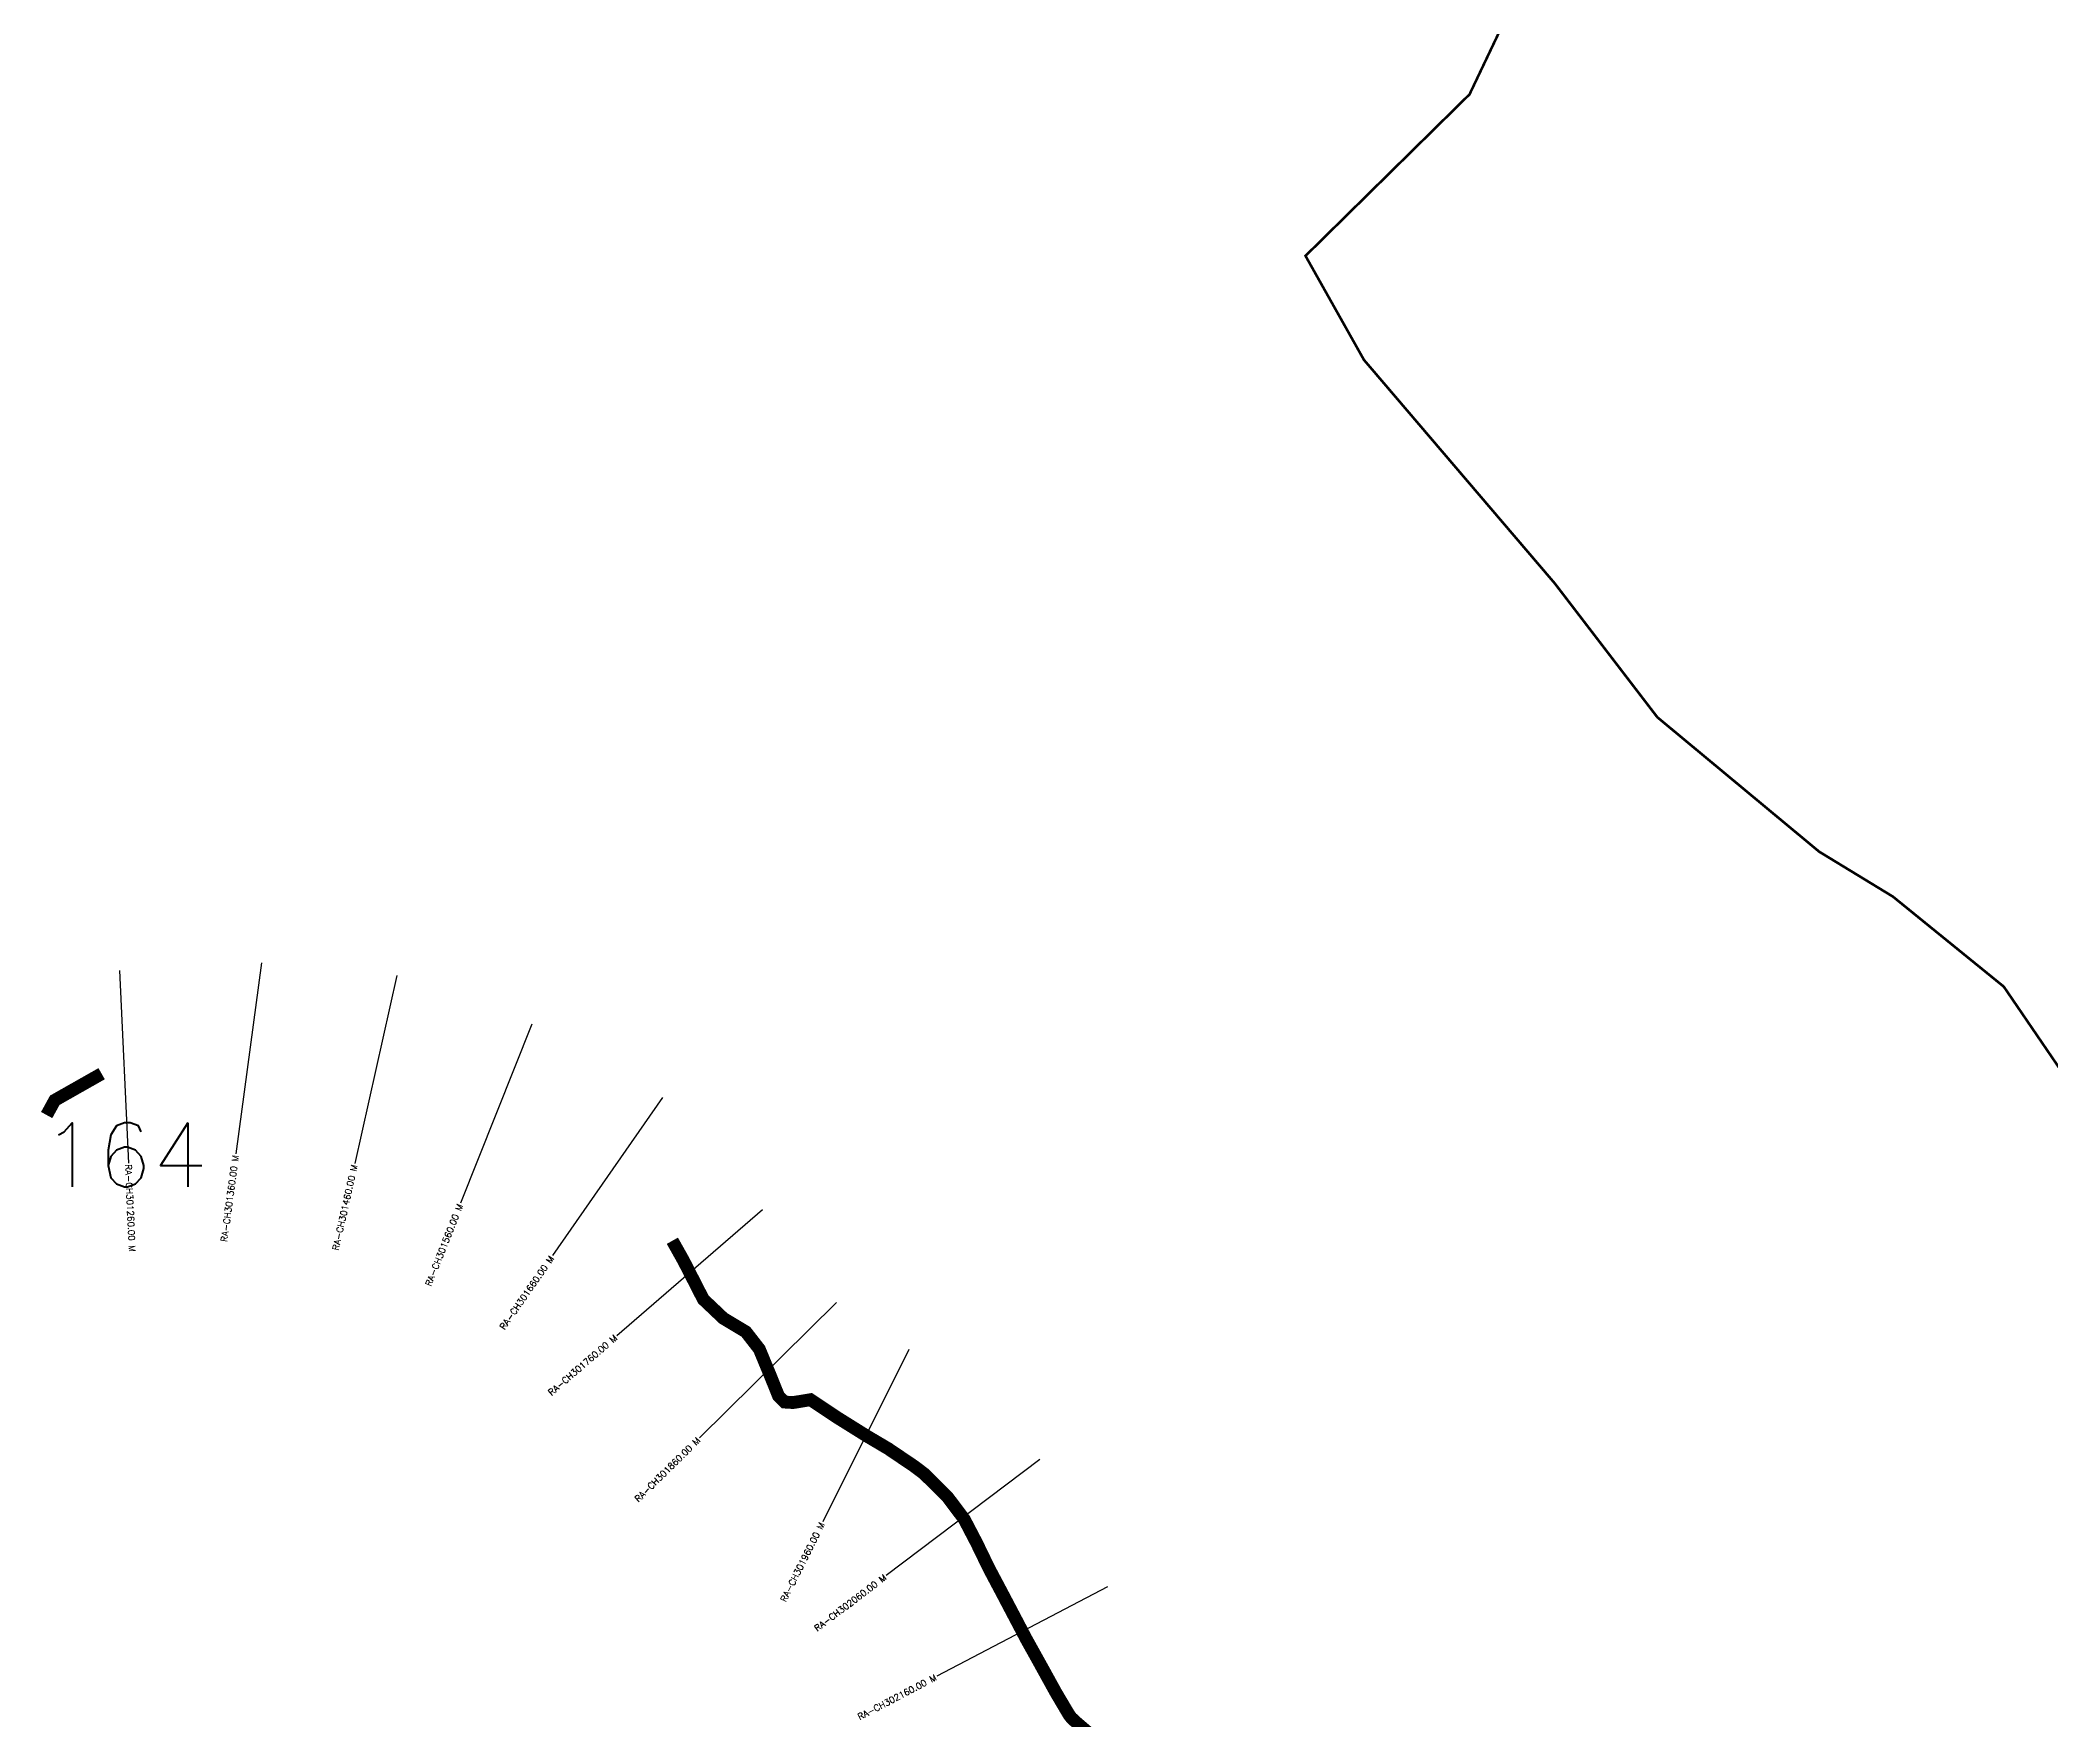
# Model space of a CAD drawing. Extents: x 283508 to 286538, y 2014367 to 2018695.
# Drawn here: x 283508 to 285074, y 2015223 to 2016531 of the extents above; entities that cross this region are included whole.
import ezdxf
from ezdxf.enums import TextEntityAlignment as Align

# ---------------------------------------------------------------- set-up
doc = ezdxf.new("R2010")
doc.units = ezdxf.units.MI
doc.header["$MEASUREMENT"] = 0
for name, color, linetype in [('ARTIFICIALLY PROTECTED', 4, 'Continuous'), ('CS', 134, 'Continuous'), ('CSMark', 6, 'Continuous')]:
    doc.layers.add(name, color=color, linetype=linetype)
doc.styles.get("Standard").update_dxf_attribs({"font": 'simplex.shx'})

msp = doc.modelspace()

# ---------------------------------------------------------------- linework, layer by layer
at = {"color": 6, "const_width": 2, "flags": 128}
msp.add_lwpolyline([(285281.3, 2015435.5), (285036.6, 2015794.3), (284950.3, 2015864.4), (284892.9, 2015899.4), (284766.9, 2016004.1), (284687, 2016108.4), (284538.5, 2016282.4), (284493, 2016363.4), (284620.7, 2016489.2), (284702.7, 2016661.5)], dxfattribs=at)
at = {"layer": 'ARTIFICIALLY PROTECTED', "const_width": 10, "flags": 128}
for points in [[(283513, 2015694.3), (283519.3, 2015705.8), (283555.8, 2015726.5)], [(284000.1, 2015596.4), (284008.8, 2015580.9), (284024.2, 2015550.8), (284039.8, 2015536), (284057.3, 2015525.5), (284067.8, 2015512), (284076.1, 2015492), (284082.8, 2015475.4), (284087.4, 2015470.8), (284094.1, 2015470.4), (284107.6, 2015472.6), (284129.3, 2015458.2), (284151.2, 2015444.5), (284168.1, 2015434.5), (284188.5, 2015420.7), (284196, 2015415), (284205.4, 2015405.8), (284214.4, 2015396.7), (284227.3, 2015379.6), (284236.9, 2015361.2), (284246.5, 2015341.4), (284257.1, 2015321.4), (284275.4, 2015286.6), (284286.9, 2015265.9), (284298.7, 2015244.5), (284309, 2015227.1), (284310.8, 2015224.8), (284314.1, 2015221.7), (284330.4, 2015207.7)]]:
    msp.add_lwpolyline(points, dxfattribs=at)
at = {"layer": 'CS'}
for p, q in [((283569.8, 2015806.8), (283576.6, 2015656.9)), ((283680.2, 2015812.8), (283660.2, 2015664.1)), ((283785.5, 2015802.9), (283752.9, 2015656.5)), ((283890.6, 2015765.1), (283835.3, 2015625.7)), ((283992.5, 2015707.9), (283906.9, 2015584.8)), ((284070.4, 2015620.4), (283956.9, 2015522.4)), ((284128, 2015548.2), (284021.2, 2015442.8)), ((284184.3, 2015511.7), (284117.2, 2015377.5)), ((284286.2, 2015426.1), (284166.6, 2015335.6)), ((284338.9, 2015326.9), (284206, 2015257.3))]:
    msp.add_line(p, q, dxfattribs=at)

# ---------------------------------------------------------------- texts
at = {"insert": (283509.4, 2015688.3), "char_height": 50, "attachment_point": 1}
msp.add_mtext_dynamic_manual_height_columns('164', width=84.374, gutter_width=1, heights=[74.2], dxfattribs=at)
at = {"layer": 'CSMark'}
for s, rotation, p in [('RA-CH301360.00 M', 82.3594, (283660.1, 2015663.1)), ('RA-CH301460.00 M', 77.4194, (283752.6, 2015655.6)), ('RA-CH301560.00 M', 68.3737, (283835, 2015624.8)), ('RA-CH301660.00 M', 55.1882, (283906.3, 2015584)), ('RA-CH301760.00 M', 40.7828, (283956.1, 2015521.8)), ('RA-CH301860.00 M', 44.6278, (284020.5, 2015442.1)), ('RA-CH301960.00 M', 63.4018, (284116.7, 2015376.7)), ('RA-CH302060.00 M', 37.1322, (284165.8, 2015335)), ('RA-CH302160.00 M', 27.6516, (284205.2, 2015256.8))]:
    msp.add_text(s, height=5, rotation=rotation, dxfattribs=at).set_placement(p, align=Align.MIDDLE_RIGHT)
msp.add_text('RA-CH301260.00 M', height=5, rotation=272.5932, dxfattribs=at).set_placement((283576.6, 2015655.9), align=Align.MIDDLE_LEFT)

doc.saveas('drawing.dxf')
